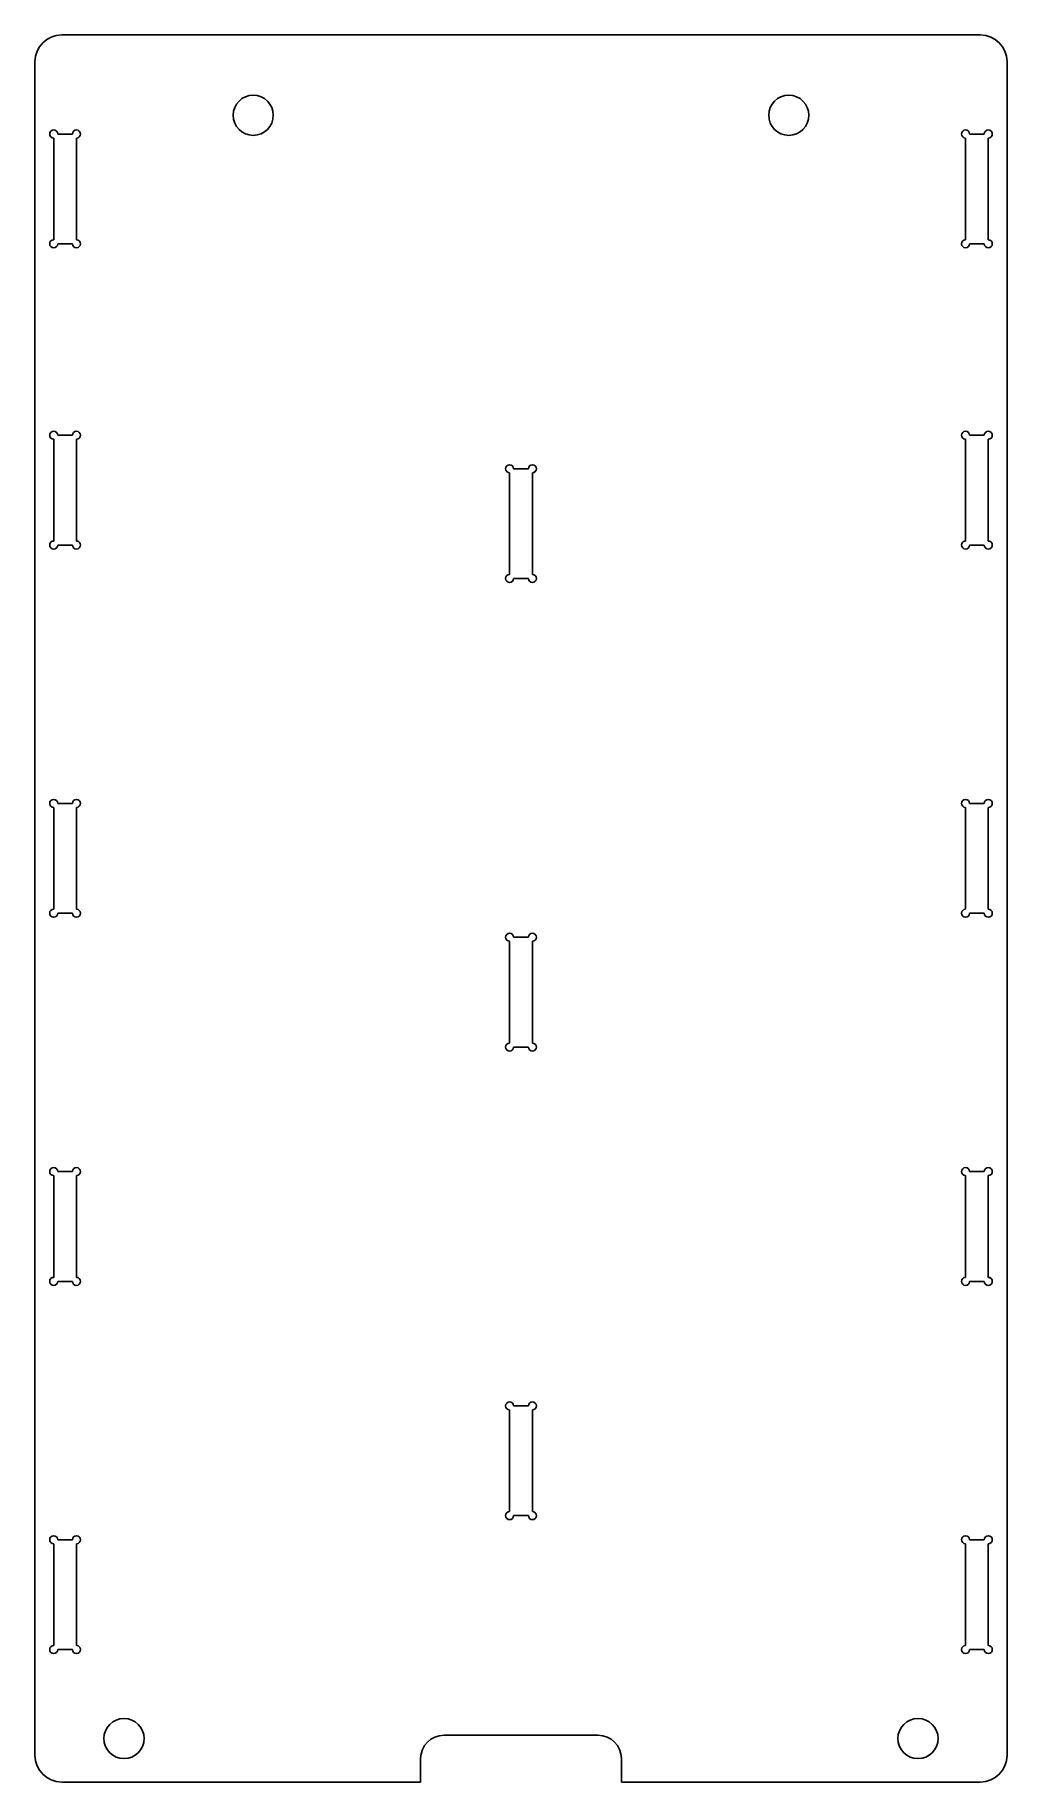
# Model space of a CAD drawing. Header units: millimetres. Extents: x -73 to 73, y -23 to 238.
import ezdxf

# ---------------------------------------------------------------- set-up
doc = ezdxf.new("R2010")
doc.units = ezdxf.units.MM

msp = doc.modelspace()

# ---------------------------------------------------------------- linework, layer by layer
for p, q in [((68.6, 238, 1.5), (-68.6, 238, 1.5)), ((-72.6, 234, 1.5), (-72.6, -19, 1.5)), ((72.6, -19, 1.5), (72.6, 234, 1.5)), ((-69.8, 207.4, 1.5), (-69.8, 222.6, 1.5)), ((-69.2, 223.2, 1.5), (-67, 223.2, 1.5)), ((-66.4, 222.6, 1.5), (-66.4, 207.4, 1.5)), ((66.4, 207.4, 1.5), (66.4, 222.6, 1.5)), ((67, 223.2, 1.5), (69.2, 223.2, 1.5)), ((69.8, 222.6, 1.5), (69.8, 207.4, 1.5)), ((-67, 206.8, 1.5), (-69.2, 206.8, 1.5)), ((69.2, 206.8, 1.5), (67, 206.8, 1.5)), ((-69.8, 162.4, 1.5), (-69.8, 177.6, 1.5)), ((-69.2, 178.2, 1.5), (-67, 178.2, 1.5)), ((-66.4, 177.6, 1.5), (-66.4, 162.4, 1.5)), ((66.4, 162.4, 1.5), (66.4, 177.6, 1.5)), ((67, 178.2, 1.5), (69.2, 178.2, 1.5)), ((69.8, 177.6, 1.5), (69.8, 162.4, 1.5)), ((-1.7, 157.4, 1.5), (-1.7, 172.6, 1.5)), ((-1.1, 173.2, 1.5), (1.1, 173.2, 1.5)), ((1.7, 172.6, 1.5), (1.7, 157.4, 1.5)), ((-67, 161.8, 1.5), (-69.2, 161.8, 1.5)), ((69.2, 161.8, 1.5), (67, 161.8, 1.5)), ((1.1, 156.8, 1.5), (-1.1, 156.8, 1.5)), ((-69.2, 123.2, 1.5), (-67, 123.2, 1.5)), ((67, 123.2, 1.5), (69.2, 123.2, 1.5)), ((-69.8, 107.4, 1.5), (-69.8, 122.6, 1.5)), ((-66.4, 122.6, 1.5), (-66.4, 107.4, 1.5)), ((66.4, 107.4, 1.5), (66.4, 122.6, 1.5)), ((69.8, 122.6, 1.5), (69.8, 107.4, 1.5)), ((-67, 106.8, 1.5), (-69.2, 106.8, 1.5)), ((69.2, 106.8, 1.5), (67, 106.8, 1.5)), ((-1.7, 87.4, 1.5), (-1.7, 102.6, 1.5)), ((-1.1, 103.2, 1.5), (1.1, 103.2, 1.5)), ((1.7, 102.6, 1.5), (1.7, 87.4, 1.5)), ((1.1, 86.8, 1.5), (-1.1, 86.8, 1.5)), ((-69.2, 68.2, 1.5), (-67, 68.2, 1.5)), ((67, 68.2, 1.5), (69.2, 68.2, 1.5)), ((-69.8, 52.4, 1.5), (-69.8, 67.6, 1.5)), ((-66.4, 67.6, 1.5), (-66.4, 52.4, 1.5)), ((66.4, 52.4, 1.5), (66.4, 67.6, 1.5)), ((69.8, 67.6, 1.5), (69.8, 52.4, 1.5)), ((-67, 51.8, 1.5), (-69.2, 51.8, 1.5)), ((69.2, 51.8, 1.5), (67, 51.8, 1.5)), ((-1.7, 17.4, 1.5), (-1.7, 32.6, 1.5)), ((-1.1, 33.2, 1.5), (1.1, 33.2, 1.5)), ((1.7, 32.6, 1.5), (1.7, 17.4, 1.5)), ((1.1, 16.8, 1.5), (-1.1, 16.8, 1.5)), ((-69.2, 13.2, 1.5), (-67, 13.2, 1.5)), ((67, 13.2, 1.5), (69.2, 13.2, 1.5)), ((-69.8, -2.6, 1.5), (-69.8, 12.6, 1.5)), ((-66.4, 12.6, 1.5), (-66.4, -2.6, 1.5)), ((66.4, -2.6, 1.5), (66.4, 12.6, 1.5)), ((69.8, 12.6, 1.5), (69.8, -2.6, 1.5)), ((-67, -3.2, 1.5), (-69.2, -3.2, 1.5)), ((69.2, -3.2, 1.5), (67, -3.2, 1.5)), ((-11.5, -16, 1.5), (11.5, -16, 1.5)), ((-15, -23, 1.5), (-15, -19.5, 1.5)), ((15, -19.5, 1.5), (15, -23, 1.5)), ((-68.6, -23, 1.5), (-15, -23, 1.5)), ((15, -23, 1.5), (68.6, -23, 1.5))]:
    msp.add_line(p, q)
for centre in [(-40, 226, 1.5), (40, 226, 1.5), (-59.3, -16.5, 1.5), (59.3, -16.5, 1.5)]:
    msp.add_circle(centre, 3)
for centre, radius, start, end in [((-68.6, 234, 1.5), 4, 90, 180), ((68.6, 234, 1.5), 4, 0, 90), ((-69.8, 223.2, 1.5), 0.6, 0, 270), ((-66.4, 223.2, 1.5), 0.6, 270, 540), ((66.4, 223.2, 1.5), 0.6, 0, 270), ((69.8, 223.2, 1.5), 0.6, 270, 540), ((-69.8, 206.8, 1.5), 0.6, 90, 360), ((-66.4, 206.8, 1.5), 0.6, 180, 450), ((66.4, 206.8, 1.5), 0.6, 90, 360), ((69.8, 206.8, 1.5), 0.6, 180, 450), ((-69.8, 178.2, 1.5), 0.6, 0, 270), ((-66.4, 178.2, 1.5), 0.6, 270, 540), ((66.4, 178.2, 1.5), 0.6, 0, 270), ((69.8, 178.2, 1.5), 0.6, 270, 540), ((-1.7, 173.2, 1.5), 0.6, 0, 270), ((1.7, 173.2, 1.5), 0.6, 270, 540), ((-69.8, 161.8, 1.5), 0.6, 90, 360), ((-66.4, 161.8, 1.5), 0.6, 180, 450), ((66.4, 161.8, 1.5), 0.6, 90, 360), ((69.8, 161.8, 1.5), 0.6, 180, 450), ((-1.7, 156.8, 1.5), 0.6, 90, 360), ((1.7, 156.8, 1.5), 0.6, 180, 450), ((-69.8, 123.2, 1.5), 0.6, 0, 270), ((-66.4, 123.2, 1.5), 0.6, 270, 540), ((66.4, 123.2, 1.5), 0.6, 0, 270), ((69.8, 123.2, 1.5), 0.6, 270, 540), ((-69.8, 106.8, 1.5), 0.6, 90, 360), ((-66.4, 106.8, 1.5), 0.6, 180, 450), ((66.4, 106.8, 1.5), 0.6, 90, 360), ((69.8, 106.8, 1.5), 0.6, 180, 450), ((-1.7, 103.2, 1.5), 0.6, 0, 270), ((1.7, 103.2, 1.5), 0.6, 270, 540), ((-1.7, 86.8, 1.5), 0.6, 90, 360), ((1.7, 86.8, 1.5), 0.6, 180, 450), ((-69.8, 68.2, 1.5), 0.6, 0, 270), ((-66.4, 68.2, 1.5), 0.6, 270, 540), ((66.4, 68.2, 1.5), 0.6, 0, 270), ((69.8, 68.2, 1.5), 0.6, 270, 540), ((-69.8, 51.8, 1.5), 0.6, 90, 360), ((-66.4, 51.8, 1.5), 0.6, 180, 450), ((66.4, 51.8, 1.5), 0.6, 90, 360), ((69.8, 51.8, 1.5), 0.6, 180, 450), ((-1.7, 33.2, 1.5), 0.6, 0, 270), ((1.7, 33.2, 1.5), 0.6, 270, 540), ((-1.7, 16.8, 1.5), 0.6, 90, 360), ((1.7, 16.8, 1.5), 0.6, 180, 450), ((-69.8, 13.2, 1.5), 0.6, 0, 270), ((-66.4, 13.2, 1.5), 0.6, 270, 540), ((66.4, 13.2, 1.5), 0.6, 0, 270), ((69.8, 13.2, 1.5), 0.6, 270, 540), ((-69.8, -3.2, 1.5), 0.6, 90, 360), ((-66.4, -3.2, 1.5), 0.6, 180, 450), ((66.4, -3.2, 1.5), 0.6, 90, 360), ((69.8, -3.2, 1.5), 0.6, 180, 450), ((-11.5, -19.5, 1.5), 3.5, 90, 180), ((11.5, -19.5, 1.5), 3.5, 0, 90), ((-68.6, -19, 1.5), 4, -180, -90), ((68.6, -19, 1.5), 4, 270, 360)]:
    msp.add_arc(centre, radius, start, end)

doc.saveas('drawing.dxf')
